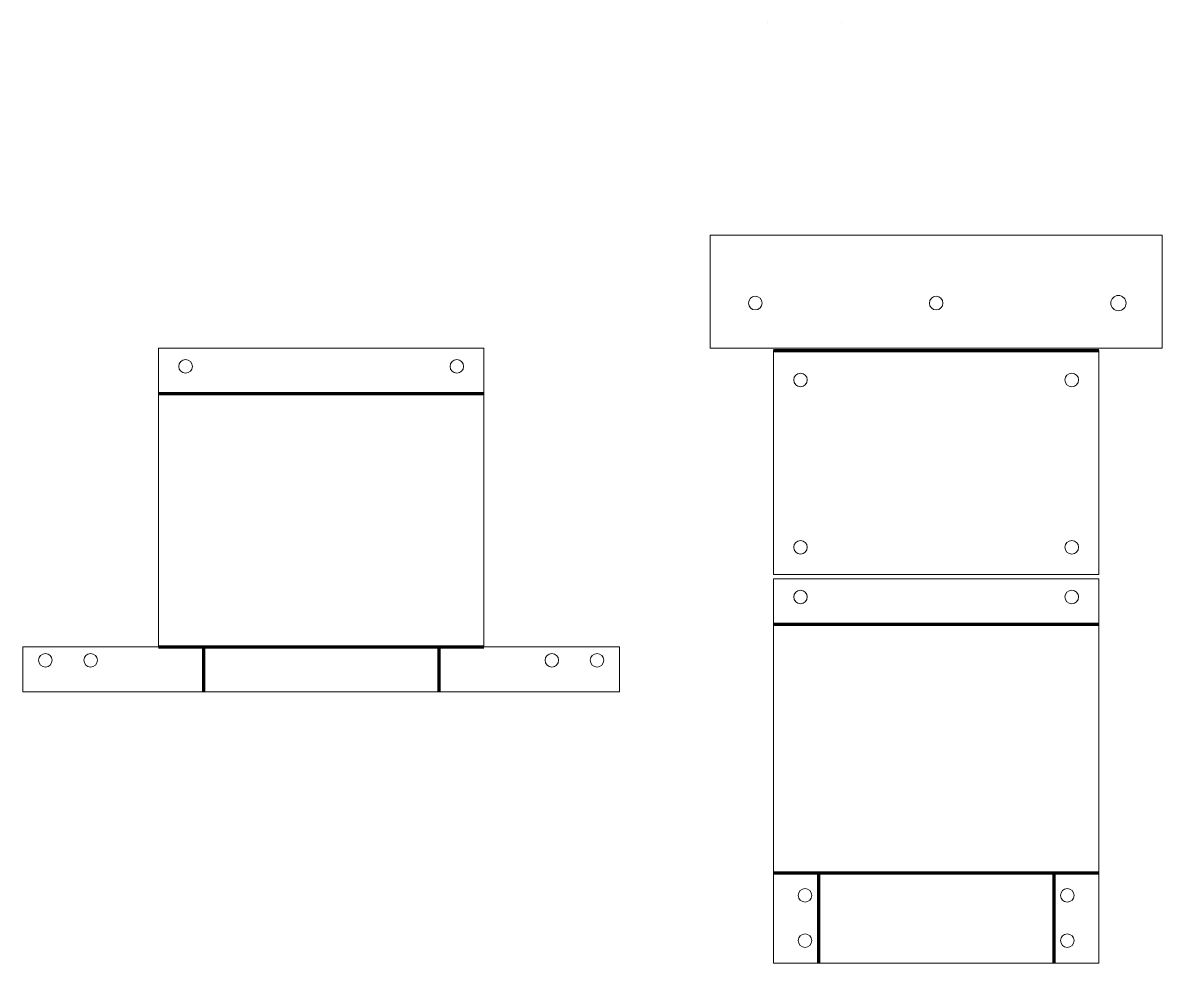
# Model space of a CAD drawing. Header units: millimetres. Extents: x -152 to 100, y -136 to 72.
import ezdxf

# ---------------------------------------------------------------- set-up
doc = ezdxf.new("R2010")
doc.units = ezdxf.units.MM
doc.layers.get('0').update_dxf_attribs({"linetype": 'CONTINUOUS', "lineweight": 0})

msp = doc.modelspace()

# ---------------------------------------------------------------- linework, layer by layer
for p, q in [((12.8125, 72), (12.8125, 72)), ((29.0625, 72), (29.0625, 72)), ((0, 25), (100, 25)), ((0, 0), (0, 25)), ((100, 0), (100, 25)), ((-50, 0), (-122, 0)), ((-122, 0), (-122, -66)), ((-50, -66), (-50, 0)), ((0, 0), (100, 0)), ((14, -50), (14, -0.5)), ((86, -0.5), (86, -50)), ((14, -50), (86, -50)), ((86, -51), (14, -51)), ((14, -136), (14, -51)), ((86, -51), (86, -136)), ((-152, -76), (-152, -66)), ((-152, -66), (-122, -66)), ((-20, -66), (-50, -66)), ((-20, -76), (-20, -66)), ((-152, -76), (-20, -76)), ((14, -77), (14, -97)), ((86, -77), (86, -97)), ((86, -136), (14, -136))]:
    msp.add_line(p, q)
at = {"lineweight": 100}
for p, q in [((14, -0.5), (86, -0.5)), ((-122, -10), (-50, -10)), ((14, -61), (86, -61)), ((-122, -66), (-50, -66)), ((-112, -66), (-112, -76)), ((-60, -66), (-60, -76)), ((14, -116), (86, -116)), ((24, -116), (24, -136)), ((76, -116), (76, -136))]:
    msp.add_line(p, q, dxfattribs=at)
for centre, radius in [((10, 10), 1.5), ((50, 10), 1.5), ((90.3125, 10), 1.6829), ((-116, -4), 1.5), ((-56, -4), 1.5), ((20, -7), 1.5), ((80, -7), 1.5), ((20, -44), 1.5), ((80, -44), 1.5), ((20, -55), 1.5), ((80, -55), 1.5), ((-147, -69), 1.5), ((-137, -69), 1.5), ((-35, -69), 1.5), ((-25, -69), 1.5), ((21, -121), 1.5), ((79, -121), 1.5), ((21, -131), 1.5), ((79, -131), 1.5)]:
    msp.add_circle(centre, radius)

doc.saveas('drawing.dxf')
